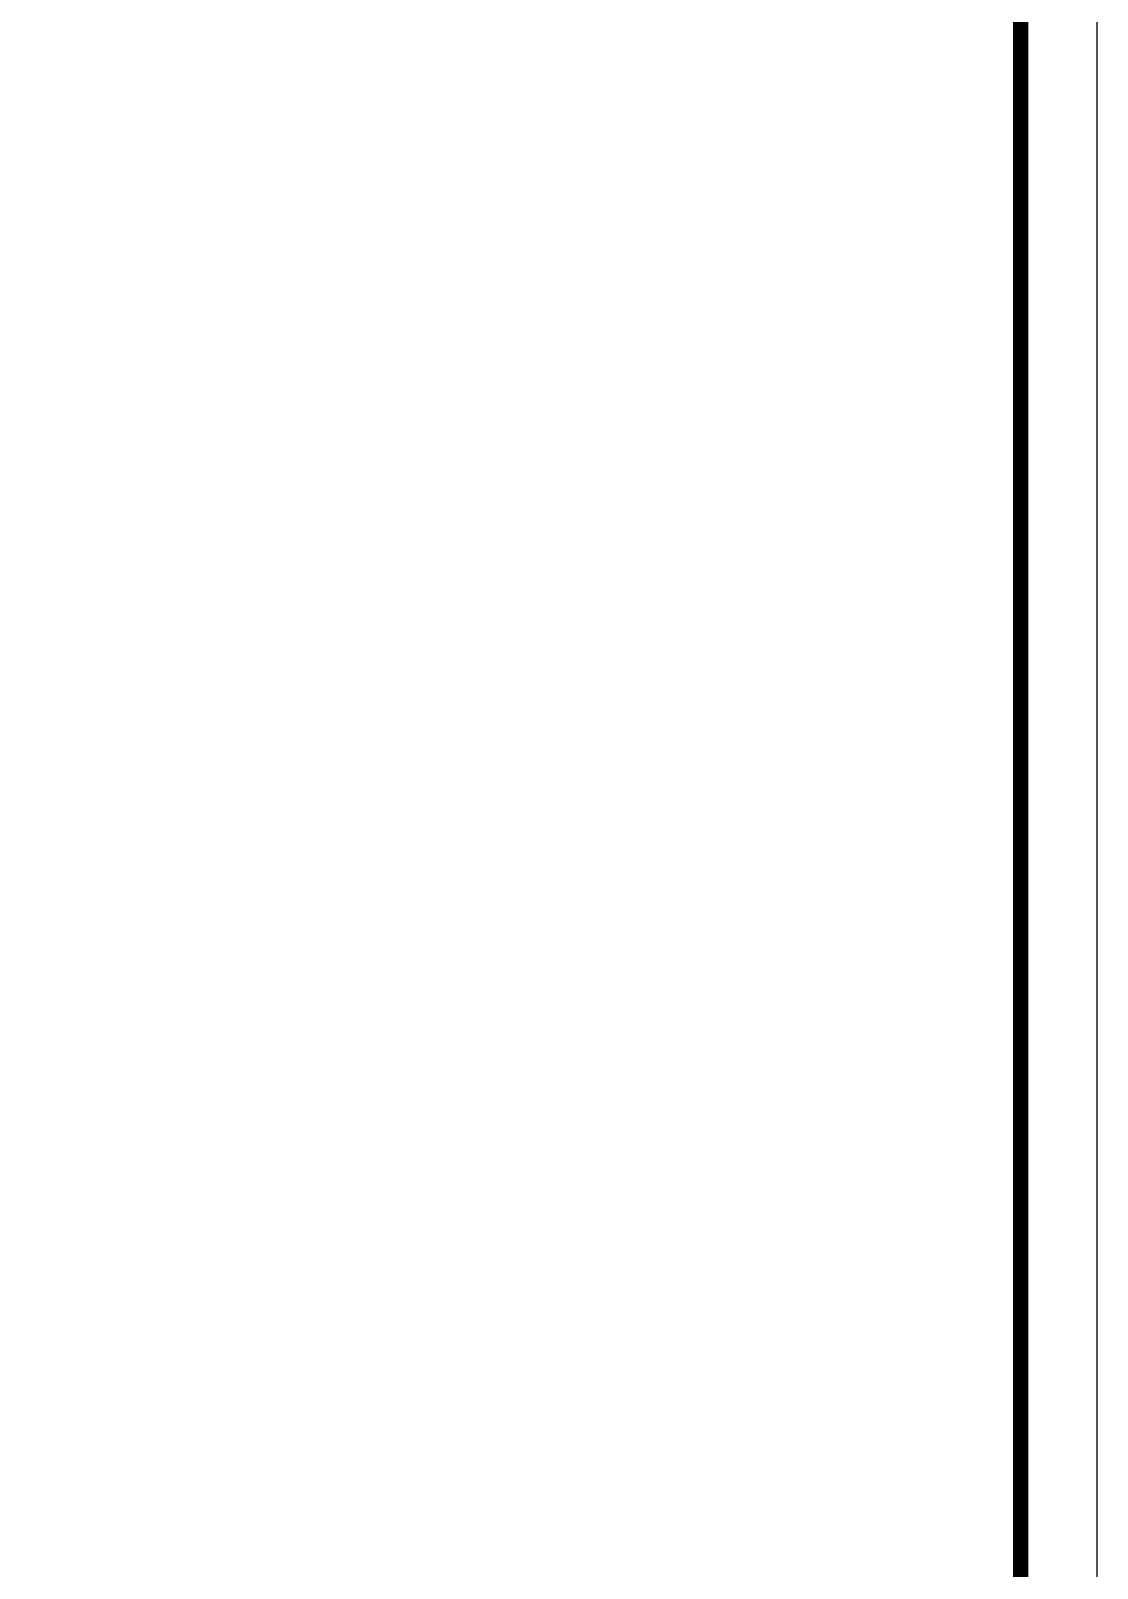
# Model space of a CAD drawing. Extents: x -23790 to 70590, y -14311 to 27269.
# Drawn here: x 60832 to 70590, y 5900 to 19973 of the extents above; entities that cross this region are included whole.
import ezdxf

# ---------------------------------------------------------------- set-up
doc = ezdxf.new("R2010")
doc.units = 0
doc.header["$LTSCALE"] = 1000
doc.header["$MEASUREMENT"] = 0
doc.layers.add('PUB_TITLE', color=4, linetype='CONTINUOUS')

msp = doc.modelspace()

# ---------------------------------------------------------------- linework, layer by layer
at = {"layer": 'PUB_TITLE'}
msp.add_lwpolyline([(11790.45212426208, -14311.46971765211), (70590.45212426208, -14311.46971765211), (70590.45212426208, 27268.53028234789), (11790.45212426208, 27268.53028234789)], close=True, dxfattribs=at)
at = {"layer": 'PUB_TITLE', "const_width": 140}
msp.add_lwpolyline([(15290.45212426208, -13611.46971765211), (69890.45212426208, -13611.46971765211), (69890.45212426208, 26568.53028234789), (15290.45212426208, 26568.53028234789)], close=True, dxfattribs=at)

doc.saveas('drawing.dxf')
